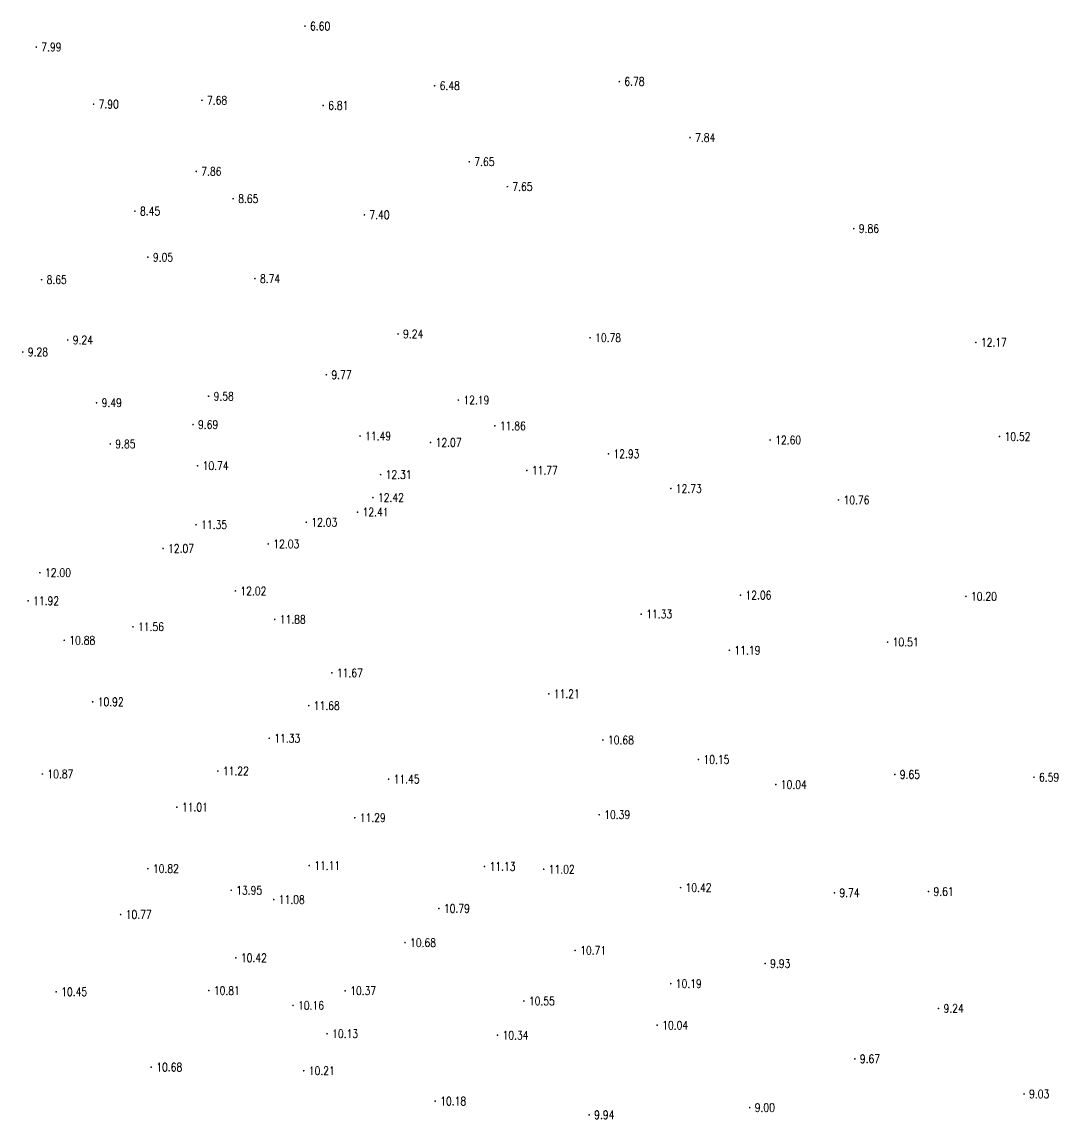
# Model space of a CAD drawing. Extents: x 476861 to 479475, y 2367369 to 2370541.
# Drawn here: x 478028 to 478151.2, y 2367576 to 2367706.6 of the extents above; entities that cross this region are included whole.
import ezdxf
from ezdxf.enums import TextEntityAlignment as Align

# ---------------------------------------------------------------- set-up
doc = ezdxf.new("R2010")
doc.units = 0
doc.header["$LTSCALE"] = 0.5
doc.layers.get('0').update_dxf_attribs({"linetype": 'CONTINUOUS'})
doc.layers.add('GCD', color=1, linetype='CONTINUOUS')
doc.styles.add('HZ', font='rs.shx', dxfattribs={"width": 0.8, "bigfont": 'hztxt.shx'})

# ---------------------------------------------------------------- blocks, each defined once
blk = doc.blocks.new('GC200')
at = {"linetype": 'Continuous', "const_width": 0.2, "flags": 128}
blk.add_lwpolyline([(-0.1, 0, 1), (0.1, 0, 1)], format="xyb", close=True, dxfattribs=at)

msp = doc.modelspace()

# ---------------------------------------------------------------- block references
at = {"layer": 'GCD', "linetype": 'Continuous'}
ref = msp.add_blockref('GC200', (478061.621, 2367706.056, 6.596), dxfattribs=dict(at, xscale=0.5, yscale=0.5, zscale=0.5))
ref.add_attrib('height', '6.60', dxfattribs={"linetype": 'Continuous', "height": 1, "style": 'HZ', "width": 0.8}).set_placement((478062.221, 2367706.056, 6.596), align=Align.MIDDLE_LEFT)
ref = msp.add_blockref('GC200', (478029.663, 2367703.569, 7.992), dxfattribs=dict(at, xscale=0.5, yscale=0.5, zscale=0.5))
ref.add_attrib('height', '7.99', dxfattribs={"linetype": 'Continuous', "height": 1, "style": 'HZ', "width": 0.8}).set_placement((478030.263, 2367703.569, 7.992), align=Align.MIDDLE_LEFT)
ref = msp.add_blockref('GC200', (478098.998, 2367699.468, 6.775), dxfattribs=dict(at, xscale=0.5, yscale=0.5, zscale=0.5))
ref.add_attrib('height', '6.78', dxfattribs={"linetype": 'Continuous', "height": 1, "style": 'HZ', "width": 0.8}).set_placement((478099.598, 2367699.468, 6.775), align=Align.MIDDLE_LEFT)
ref = msp.add_blockref('GC200', (478077.035, 2367698.966, 6.484), dxfattribs=dict(at, xscale=0.5, yscale=0.5, zscale=0.5))
ref.add_attrib('height', '6.48', dxfattribs={"linetype": 'Continuous', "height": 1, "style": 'HZ', "width": 0.8}).set_placement((478077.635, 2367698.966, 6.484), align=Align.MIDDLE_LEFT)
ref = msp.add_blockref('GC200', (478036.486, 2367696.772, 7.902), dxfattribs=dict(at, xscale=0.5, yscale=0.5, zscale=0.5))
ref.add_attrib('height', '7.90', dxfattribs={"linetype": 'Continuous', "height": 1, "style": 'HZ', "width": 0.8}).set_placement((478037.086, 2367696.772, 7.902), align=Align.MIDDLE_LEFT)
ref = msp.add_blockref('GC200', (478049.367, 2367697.242, 7.679), dxfattribs=dict(at, xscale=0.5, yscale=0.5, zscale=0.5))
ref.add_attrib('height', '7.68', dxfattribs={"linetype": 'Continuous', "height": 1, "style": 'HZ', "width": 0.8}).set_placement((478049.967, 2367697.242, 7.679), align=Align.MIDDLE_LEFT)
ref = msp.add_blockref('GC200', (478063.778, 2367696.618, 6.81), dxfattribs=dict(at, xscale=0.5, yscale=0.5, zscale=0.5))
ref.add_attrib('height', '6.81', dxfattribs={"linetype": 'Continuous', "height": 1, "style": 'HZ', "width": 0.8}).set_placement((478064.378, 2367696.618, 6.81), align=Align.MIDDLE_LEFT)
ref = msp.add_blockref('GC200', (478107.409, 2367692.796, 7.843), dxfattribs=dict(at, xscale=0.5, yscale=0.5, zscale=0.5))
ref.add_attrib('height', '7.84', dxfattribs={"linetype": 'Continuous', "height": 1, "style": 'HZ', "width": 0.8}).set_placement((478108.009, 2367692.796, 7.843), align=Align.MIDDLE_LEFT)
ref = msp.add_blockref('GC200', (478048.685, 2367688.774, 7.858), dxfattribs=dict(at, xscale=0.5, yscale=0.5, zscale=0.5))
ref.add_attrib('height', '7.86', dxfattribs={"linetype": 'Continuous', "height": 1, "style": 'HZ', "width": 0.8}).set_placement((478049.285, 2367688.774, 7.858), align=Align.MIDDLE_LEFT)
ref = msp.add_blockref('GC200', (478081.158, 2367689.916, 7.651), dxfattribs=dict(at, xscale=0.5, yscale=0.5, zscale=0.5))
ref.add_attrib('height', '7.65', dxfattribs={"linetype": 'Continuous', "height": 1, "style": 'HZ', "width": 0.8}).set_placement((478081.758, 2367689.916, 7.651), align=Align.MIDDLE_LEFT)
ref = msp.add_blockref('GC200', (478085.682, 2367686.957, 7.645), dxfattribs=dict(at, xscale=0.5, yscale=0.5, zscale=0.5))
ref.add_attrib('height', '7.65', dxfattribs={"linetype": 'Continuous', "height": 1, "style": 'HZ', "width": 0.8}).set_placement((478086.282, 2367686.957, 7.645), align=Align.MIDDLE_LEFT)
ref = msp.add_blockref('GC200', (478053.076, 2367685.528, 8.652), dxfattribs=dict(at, xscale=0.5, yscale=0.5, zscale=0.5))
ref.add_attrib('height', '8.65', dxfattribs={"linetype": 'Continuous', "height": 1, "style": 'HZ', "width": 0.8}).set_placement((478053.676, 2367685.528, 8.652), align=Align.MIDDLE_LEFT)
ref = msp.add_blockref('GC200', (478041.403, 2367684.042, 8.445), dxfattribs=dict(at, xscale=0.5, yscale=0.5, zscale=0.5))
ref.add_attrib('height', '8.45', dxfattribs={"linetype": 'Continuous', "height": 1, "style": 'HZ', "width": 0.8}).set_placement((478042.003, 2367684.042, 8.445), align=Align.MIDDLE_LEFT)
ref = msp.add_blockref('GC200', (478068.68, 2367683.603, 7.404), dxfattribs=dict(at, xscale=0.5, yscale=0.5, zscale=0.5))
ref.add_attrib('height', '7.40', dxfattribs={"linetype": 'Continuous', "height": 1, "style": 'HZ', "width": 0.8}).set_placement((478069.28, 2367683.603, 7.404), align=Align.MIDDLE_LEFT)
ref = msp.add_blockref('GC200', (478126.877, 2367681.963, 9.86), dxfattribs=dict(at, xscale=0.5, yscale=0.5, zscale=0.5))
ref.add_attrib('height', '9.86', dxfattribs={"linetype": 'Continuous', "height": 1, "style": 'HZ', "width": 0.8}).set_placement((478127.477, 2367681.963, 9.86), align=Align.MIDDLE_LEFT)
ref = msp.add_blockref('GC200', (478042.932, 2367678.563, 9.053), dxfattribs=dict(at, xscale=0.5, yscale=0.5, zscale=0.5))
ref.add_attrib('height', '9.05', dxfattribs={"linetype": 'Continuous', "height": 1, "style": 'HZ', "width": 0.8}).set_placement((478043.532, 2367678.563, 9.053), align=Align.MIDDLE_LEFT)
ref = msp.add_blockref('GC200', (478030.293, 2367675.89, 8.648), dxfattribs=dict(at, xscale=0.5, yscale=0.5, zscale=0.5))
ref.add_attrib('height', '8.65', dxfattribs={"linetype": 'Continuous', "height": 1, "style": 'HZ', "width": 0.8}).set_placement((478030.893, 2367675.89, 8.648), align=Align.MIDDLE_LEFT)
ref = msp.add_blockref('GC200', (478055.672, 2367676.013, 8.741), dxfattribs=dict(at, xscale=0.5, yscale=0.5, zscale=0.5))
ref.add_attrib('height', '8.74', dxfattribs={"linetype": 'Continuous', "height": 1, "style": 'HZ', "width": 0.8}).set_placement((478056.272, 2367676.013, 8.741), align=Align.MIDDLE_LEFT)
ref = msp.add_blockref('GC200', (478072.685, 2367669.439, 9.244), dxfattribs=dict(at, xscale=0.5, yscale=0.5, zscale=0.5))
ref.add_attrib('height', '9.24', dxfattribs={"linetype": 'Continuous', "height": 1, "style": 'HZ', "width": 0.8}).set_placement((478073.285, 2367669.439, 9.244), align=Align.MIDDLE_LEFT)
ref = msp.add_blockref('GC200', (478033.406, 2367668.71, 9.243), dxfattribs=dict(at, xscale=0.5, yscale=0.5, zscale=0.5))
ref.add_attrib('height', '9.24', dxfattribs={"linetype": 'Continuous', "height": 1, "style": 'HZ', "width": 0.8}).set_placement((478034.006, 2367668.71, 9.243), align=Align.MIDDLE_LEFT)
ref = msp.add_blockref('GC200', (478095.519, 2367668.984, 10.78), dxfattribs=dict(at, xscale=0.5, yscale=0.5, zscale=0.5))
ref.add_attrib('height', '10.78', dxfattribs={"linetype": 'Continuous', "height": 1, "style": 'HZ', "width": 0.8}).set_placement((478096.119, 2367668.984, 10.78), align=Align.MIDDLE_LEFT)
ref = msp.add_blockref('GC200', (478141.394, 2367668.426, 12.172), dxfattribs=dict(at, xscale=0.5, yscale=0.5, zscale=0.5))
ref.add_attrib('height', '12.17', dxfattribs={"linetype": 'Continuous', "height": 1, "style": 'HZ', "width": 0.8}).set_placement((478141.994, 2367668.426, 12.172), align=Align.MIDDLE_LEFT)
ref = msp.add_blockref('GC200', (478028.063, 2367667.284, 9.281), dxfattribs=dict(at, xscale=0.5, yscale=0.5, zscale=0.5))
ref.add_attrib('height', '9.28', dxfattribs={"linetype": 'Continuous', "height": 1, "style": 'HZ', "width": 0.8}).set_placement((478028.663, 2367667.284, 9.281), align=Align.MIDDLE_LEFT)
ref = msp.add_blockref('GC200', (478064.158, 2367664.571, 9.773), dxfattribs=dict(at, xscale=0.5, yscale=0.5, zscale=0.5))
ref.add_attrib('height', '9.77', dxfattribs={"linetype": 'Continuous', "height": 1, "style": 'HZ', "width": 0.8}).set_placement((478064.758, 2367664.571, 9.773), align=Align.MIDDLE_LEFT)
ref = msp.add_blockref('GC200', (478050.152, 2367662.019, 9.582), dxfattribs=dict(at, xscale=0.5, yscale=0.5, zscale=0.5))
ref.add_attrib('height', '9.58', dxfattribs={"linetype": 'Continuous', "height": 1, "style": 'HZ', "width": 0.8}).set_placement((478050.752, 2367662.019, 9.582), align=Align.MIDDLE_LEFT)
ref = msp.add_blockref('GC200', (478079.857, 2367661.559, 12.193), dxfattribs=dict(at, xscale=0.5, yscale=0.5, zscale=0.5))
ref.add_attrib('height', '12.19', dxfattribs={"linetype": 'Continuous', "height": 1, "style": 'HZ', "width": 0.8}).set_placement((478080.457, 2367661.559, 12.193), align=Align.MIDDLE_LEFT)
ref = msp.add_blockref('GC200', (478036.839, 2367661.242, 9.489), dxfattribs=dict(at, xscale=0.5, yscale=0.5, zscale=0.5))
ref.add_attrib('height', '9.49', dxfattribs={"linetype": 'Continuous', "height": 1, "style": 'HZ', "width": 0.8}).set_placement((478037.439, 2367661.242, 9.489), align=Align.MIDDLE_LEFT)
ref = msp.add_blockref('GC200', (478048.303, 2367658.643, 9.692), dxfattribs=dict(at, xscale=0.5, yscale=0.5, zscale=0.5))
ref.add_attrib('height', '9.69', dxfattribs={"linetype": 'Continuous', "height": 1, "style": 'HZ', "width": 0.8}).set_placement((478048.903, 2367658.643, 9.692), align=Align.MIDDLE_LEFT)
ref = msp.add_blockref('GC200', (478084.19, 2367658.493, 11.859), dxfattribs=dict(at, xscale=0.5, yscale=0.5, zscale=0.5))
ref.add_attrib('height', '11.86', dxfattribs={"linetype": 'Continuous', "height": 1, "style": 'HZ', "width": 0.8}).set_placement((478084.79, 2367658.493, 11.859), align=Align.MIDDLE_LEFT)
ref = msp.add_blockref('GC200', (478038.467, 2367656.353, 9.846), dxfattribs=dict(at, xscale=0.5, yscale=0.5, zscale=0.5))
ref.add_attrib('height', '9.85', dxfattribs={"linetype": 'Continuous', "height": 1, "style": 'HZ', "width": 0.8}).set_placement((478039.067, 2367656.353, 9.846), align=Align.MIDDLE_LEFT)
ref = msp.add_blockref('GC200', (478068.172, 2367657.285, 11.488), dxfattribs=dict(at, xscale=0.5, yscale=0.5, zscale=0.5))
ref.add_attrib('height', '11.49', dxfattribs={"linetype": 'Continuous', "height": 1, "style": 'HZ', "width": 0.8}).set_placement((478068.772, 2367657.285, 11.488), align=Align.MIDDLE_LEFT)
ref = msp.add_blockref('GC200', (478076.554, 2367656.515, 12.067), dxfattribs=dict(at, xscale=0.5, yscale=0.5, zscale=0.5))
ref.add_attrib('height', '12.07', dxfattribs={"linetype": 'Continuous', "height": 1, "style": 'HZ', "width": 0.8}).set_placement((478077.154, 2367656.515, 12.067), align=Align.MIDDLE_LEFT)
ref = msp.add_blockref('GC200', (478116.93, 2367656.814, 12.599), dxfattribs=dict(at, xscale=0.5, yscale=0.5, zscale=0.5))
ref.add_attrib('height', '12.60', dxfattribs={"linetype": 'Continuous', "height": 1, "style": 'HZ', "width": 0.8}).set_placement((478117.53, 2367656.814, 12.599), align=Align.MIDDLE_LEFT)
ref = msp.add_blockref('GC200', (478144.203, 2367657.22, 10.52), dxfattribs=dict(at, xscale=0.5, yscale=0.5, zscale=0.5))
ref.add_attrib('height', '10.52', dxfattribs={"linetype": 'Continuous', "height": 1, "style": 'HZ', "width": 0.8}).set_placement((478144.803, 2367657.22, 10.52), align=Align.MIDDLE_LEFT)
ref = msp.add_blockref('GC200', (478097.701, 2367655.17, 12.926), dxfattribs=dict(at, xscale=0.5, yscale=0.5, zscale=0.5))
ref.add_attrib('height', '12.93', dxfattribs={"linetype": 'Continuous', "height": 1, "style": 'HZ', "width": 0.8}).set_placement((478098.301, 2367655.17, 12.926), align=Align.MIDDLE_LEFT)
ref = msp.add_blockref('GC200', (478048.852, 2367653.748, 10.736), dxfattribs=dict(at, xscale=0.5, yscale=0.5, zscale=0.5))
ref.add_attrib('height', '10.74', dxfattribs={"linetype": 'Continuous', "height": 1, "style": 'HZ', "width": 0.8}).set_placement((478049.452, 2367653.748, 10.736), align=Align.MIDDLE_LEFT)
ref = msp.add_blockref('GC200', (478070.612, 2367652.691, 12.307), dxfattribs=dict(at, xscale=0.5, yscale=0.5, zscale=0.5))
ref.add_attrib('height', '12.31', dxfattribs={"linetype": 'Continuous', "height": 1, "style": 'HZ', "width": 0.8}).set_placement((478071.212, 2367652.691, 12.307), align=Align.MIDDLE_LEFT)
ref = msp.add_blockref('GC200', (478088, 2367653.196, 11.77), dxfattribs=dict(at, xscale=0.5, yscale=0.5, zscale=0.5))
ref.add_attrib('height', '11.77', dxfattribs={"linetype": 'Continuous', "height": 1, "style": 'HZ', "width": 0.8}).set_placement((478088.6, 2367653.196, 11.77), align=Align.MIDDLE_LEFT)
ref = msp.add_blockref('GC200', (478105.113, 2367651.039, 12.728), dxfattribs=dict(at, xscale=0.5, yscale=0.5, zscale=0.5))
ref.add_attrib('height', '12.73', dxfattribs={"linetype": 'Continuous', "height": 1, "style": 'HZ', "width": 0.8}).set_placement((478105.713, 2367651.039, 12.728), align=Align.MIDDLE_LEFT)
ref = msp.add_blockref('GC200', (478069.698, 2367649.964, 12.418), dxfattribs=dict(at, xscale=0.5, yscale=0.5, zscale=0.5))
ref.add_attrib('height', '12.42', dxfattribs={"linetype": 'Continuous', "height": 1, "style": 'HZ', "width": 0.8}).set_placement((478070.298, 2367649.964, 12.418), align=Align.MIDDLE_LEFT)
ref = msp.add_blockref('GC200', (478125.058, 2367649.681, 10.76), dxfattribs=dict(at, xscale=0.5, yscale=0.5, zscale=0.5))
ref.add_attrib('height', '10.76', dxfattribs={"linetype": 'Continuous', "height": 1, "style": 'HZ', "width": 0.8}).set_placement((478125.658, 2367649.681, 10.76), align=Align.MIDDLE_LEFT)
ref = msp.add_blockref('GC200', (478061.768, 2367647.028, 12.034), dxfattribs=dict(at, xscale=0.5, yscale=0.5, zscale=0.5))
ref.add_attrib('height', '12.03', dxfattribs={"linetype": 'Continuous', "height": 1, "style": 'HZ', "width": 0.8}).set_placement((478062.368, 2367647.028, 12.034), align=Align.MIDDLE_LEFT)
ref = msp.add_blockref('GC200', (478067.868, 2367648.236, 12.413), dxfattribs=dict(at, xscale=0.5, yscale=0.5, zscale=0.5))
ref.add_attrib('height', '12.41', dxfattribs={"linetype": 'Continuous', "height": 1, "style": 'HZ', "width": 0.8}).set_placement((478068.468, 2367648.236, 12.413), align=Align.MIDDLE_LEFT)
ref = msp.add_blockref('GC200', (478048.671, 2367646.733, 11.349), dxfattribs=dict(at, xscale=0.5, yscale=0.5, zscale=0.5))
ref.add_attrib('height', '11.35', dxfattribs={"linetype": 'Continuous', "height": 1, "style": 'HZ', "width": 0.8}).set_placement((478049.271, 2367646.733, 11.349), align=Align.MIDDLE_LEFT)
ref = msp.add_blockref('GC200', (478057.257, 2367644.445, 12.034), dxfattribs=dict(at, xscale=0.5, yscale=0.5, zscale=0.5))
ref.add_attrib('height', '12.03', dxfattribs={"linetype": 'Continuous', "height": 1, "style": 'HZ', "width": 0.8}).set_placement((478057.857, 2367644.445, 12.034), align=Align.MIDDLE_LEFT)
ref = msp.add_blockref('GC200', (478044.738, 2367643.907, 12.067), dxfattribs=dict(at, xscale=0.5, yscale=0.5, zscale=0.5))
ref.add_attrib('height', '12.07', dxfattribs={"linetype": 'Continuous', "height": 1, "style": 'HZ', "width": 0.8}).set_placement((478045.338, 2367643.907, 12.067), align=Align.MIDDLE_LEFT)
ref = msp.add_blockref('GC200', (478030.103, 2367641.022, 11.995), dxfattribs=dict(at, xscale=0.5, yscale=0.5, zscale=0.5))
ref.add_attrib('height', '12.00', dxfattribs={"linetype": 'Continuous', "height": 1, "style": 'HZ', "width": 0.8}).set_placement((478030.703, 2367641.022, 11.995), align=Align.MIDDLE_LEFT)
ref = msp.add_blockref('GC200', (478053.34, 2367638.854, 12.016), dxfattribs=dict(at, xscale=0.5, yscale=0.5, zscale=0.5))
ref.add_attrib('height', '12.02', dxfattribs={"linetype": 'Continuous', "height": 1, "style": 'HZ', "width": 0.8}).set_placement((478053.94, 2367638.854, 12.016), align=Align.MIDDLE_LEFT)
ref = msp.add_blockref('GC200', (478113.396, 2367638.352, 12.061), dxfattribs=dict(at, xscale=0.5, yscale=0.5, zscale=0.5))
ref.add_attrib('height', '12.06', dxfattribs={"linetype": 'Continuous', "height": 1, "style": 'HZ', "width": 0.8}).set_placement((478113.996, 2367638.352, 12.061), align=Align.MIDDLE_LEFT)
ref = msp.add_blockref('GC200', (478140.214, 2367638.206, 10.202), dxfattribs=dict(at, xscale=0.5, yscale=0.5, zscale=0.5))
ref.add_attrib('height', '10.20', dxfattribs={"linetype": 'Continuous', "height": 1, "style": 'HZ', "width": 0.8}).set_placement((478140.814, 2367638.206, 10.202), align=Align.MIDDLE_LEFT)
ref = msp.add_blockref('GC200', (478028.693, 2367637.68, 11.916), dxfattribs=dict(at, xscale=0.5, yscale=0.5, zscale=0.5))
ref.add_attrib('height', '11.92', dxfattribs={"linetype": 'Continuous', "height": 1, "style": 'HZ', "width": 0.8}).set_placement((478029.293, 2367637.68, 11.916), align=Align.MIDDLE_LEFT)
ref = msp.add_blockref('GC200', (478058.017, 2367635.464, 11.875), dxfattribs=dict(at, xscale=0.5, yscale=0.5, zscale=0.5))
ref.add_attrib('height', '11.88', dxfattribs={"linetype": 'Continuous', "height": 1, "style": 'HZ', "width": 0.8}).set_placement((478058.617, 2367635.464, 11.875), align=Align.MIDDLE_LEFT)
ref = msp.add_blockref('GC200', (478101.595, 2367636.103, 11.33), dxfattribs=dict(at, xscale=0.5, yscale=0.5, zscale=0.5))
ref.add_attrib('height', '11.33', dxfattribs={"linetype": 'Continuous', "height": 1, "style": 'HZ', "width": 0.8}).set_placement((478102.195, 2367636.103, 11.33), align=Align.MIDDLE_LEFT)
ref = msp.add_blockref('GC200', (478041.166, 2367634.596, 11.555), dxfattribs=dict(at, xscale=0.5, yscale=0.5, zscale=0.5))
ref.add_attrib('height', '11.56', dxfattribs={"linetype": 'Continuous', "height": 1, "style": 'HZ', "width": 0.8}).set_placement((478041.766, 2367634.596, 11.555), align=Align.MIDDLE_LEFT)
ref = msp.add_blockref('GC200', (478032.995, 2367632.979, 10.88), dxfattribs=dict(at, xscale=0.5, yscale=0.5, zscale=0.5))
ref.add_attrib('height', '10.88', dxfattribs={"linetype": 'Continuous', "height": 1, "style": 'HZ', "width": 0.8}).set_placement((478033.595, 2367632.979, 10.88), align=Align.MIDDLE_LEFT)
ref = msp.add_blockref('GC200', (478130.903, 2367632.77, 10.51), dxfattribs=dict(at, xscale=0.5, yscale=0.5, zscale=0.5))
ref.add_attrib('height', '10.51', dxfattribs={"linetype": 'Continuous', "height": 1, "style": 'HZ', "width": 0.8}).set_placement((478131.503, 2367632.77, 10.51), align=Align.MIDDLE_LEFT)
ref = msp.add_blockref('GC200', (478112.092, 2367631.795, 11.19), dxfattribs=dict(at, xscale=0.5, yscale=0.5, zscale=0.5))
ref.add_attrib('height', '11.19', dxfattribs={"linetype": 'Continuous', "height": 1, "style": 'HZ', "width": 0.8}).set_placement((478112.692, 2367631.795, 11.19), align=Align.MIDDLE_LEFT)
ref = msp.add_blockref('GC200', (478064.816, 2367629.106, 11.666), dxfattribs=dict(at, xscale=0.5, yscale=0.5, zscale=0.5))
ref.add_attrib('height', '11.67', dxfattribs={"linetype": 'Continuous', "height": 1, "style": 'HZ', "width": 0.8}).set_placement((478065.416, 2367629.106, 11.666), align=Align.MIDDLE_LEFT)
ref = msp.add_blockref('GC200', (478090.606, 2367626.616, 11.206), dxfattribs=dict(at, xscale=0.5, yscale=0.5, zscale=0.5))
ref.add_attrib('height', '11.21', dxfattribs={"linetype": 'Continuous', "height": 1, "style": 'HZ', "width": 0.8}).set_placement((478091.206, 2367626.616, 11.206), align=Align.MIDDLE_LEFT)
ref = msp.add_blockref('GC200', (478036.371, 2367625.661, 10.919), dxfattribs=dict(at, xscale=0.5, yscale=0.5, zscale=0.5))
ref.add_attrib('height', '10.92', dxfattribs={"linetype": 'Continuous', "height": 1, "style": 'HZ', "width": 0.8}).set_placement((478036.971, 2367625.661, 10.919), align=Align.MIDDLE_LEFT)
ref = msp.add_blockref('GC200', (478062.067, 2367625.206, 11.675), dxfattribs=dict(at, xscale=0.5, yscale=0.5, zscale=0.5))
ref.add_attrib('height', '11.68', dxfattribs={"linetype": 'Continuous', "height": 1, "style": 'HZ', "width": 0.8}).set_placement((478062.667, 2367625.206, 11.675), align=Align.MIDDLE_LEFT)
ref = msp.add_blockref('GC200', (478057.373, 2367621.319, 11.332), dxfattribs=dict(at, xscale=0.5, yscale=0.5, zscale=0.5))
ref.add_attrib('height', '11.33', dxfattribs={"linetype": 'Continuous', "height": 1, "style": 'HZ', "width": 0.8}).set_placement((478057.973, 2367621.319, 11.332), align=Align.MIDDLE_LEFT)
ref = msp.add_blockref('GC200', (478097.046, 2367621.12, 10.68), dxfattribs=dict(at, xscale=0.5, yscale=0.5, zscale=0.5))
ref.add_attrib('height', '10.68', dxfattribs={"linetype": 'Continuous', "height": 1, "style": 'HZ', "width": 0.8}).set_placement((478097.646, 2367621.12, 10.68), align=Align.MIDDLE_LEFT)
ref = msp.add_blockref('GC200', (478108.399, 2367618.796, 10.15), dxfattribs=dict(at, xscale=0.5, yscale=0.5, zscale=0.5))
ref.add_attrib('height', '10.15', dxfattribs={"linetype": 'Continuous', "height": 1, "style": 'HZ', "width": 0.8}).set_placement((478108.999, 2367618.796, 10.15), align=Align.MIDDLE_LEFT)
ref = msp.add_blockref('GC200', (478030.39, 2367617.075, 10.87), dxfattribs=dict(at, xscale=0.5, yscale=0.5, zscale=0.5))
ref.add_attrib('height', '10.87', dxfattribs={"linetype": 'Continuous', "height": 1, "style": 'HZ', "width": 0.8}).set_placement((478030.99, 2367617.075, 10.87), align=Align.MIDDLE_LEFT)
ref = msp.add_blockref('GC200', (478051.258, 2367617.429, 11.22), dxfattribs=dict(at, xscale=0.5, yscale=0.5, zscale=0.5))
ref.add_attrib('height', '11.22', dxfattribs={"linetype": 'Continuous', "height": 1, "style": 'HZ', "width": 0.8}).set_placement((478051.858, 2367617.429, 11.22), align=Align.MIDDLE_LEFT)
ref = msp.add_blockref('GC200', (478131.747, 2367617.017, 9.649), dxfattribs=dict(at, xscale=0.5, yscale=0.5, zscale=0.5))
ref.add_attrib('height', '9.65', dxfattribs={"linetype": 'Continuous', "height": 1, "style": 'HZ', "width": 0.8}).set_placement((478132.347, 2367617.017, 9.649), align=Align.MIDDLE_LEFT)
ref = msp.add_blockref('GC200', (478071.566, 2367616.463, 11.449), dxfattribs=dict(at, xscale=0.5, yscale=0.5, zscale=0.5))
ref.add_attrib('height', '11.45', dxfattribs={"linetype": 'Continuous', "height": 1, "style": 'HZ', "width": 0.8}).set_placement((478072.166, 2367616.463, 11.449), align=Align.MIDDLE_LEFT)
ref = msp.add_blockref('GC200', (478117.599, 2367615.821, 10.04), dxfattribs=dict(at, xscale=0.5, yscale=0.5, zscale=0.5))
ref.add_attrib('height', '10.04', dxfattribs={"linetype": 'Continuous', "height": 1, "style": 'HZ', "width": 0.8}).set_placement((478118.199, 2367615.821, 10.04), align=Align.MIDDLE_LEFT)
ref = msp.add_blockref('GC200', (478148.303, 2367616.692, 6.592), dxfattribs=dict(at, xscale=0.5, yscale=0.5, zscale=0.5))
ref.add_attrib('height', '6.59', dxfattribs={"linetype": 'Continuous', "height": 1, "style": 'HZ', "width": 0.8}).set_placement((478148.903, 2367616.692, 6.592), align=Align.MIDDLE_LEFT)
ref = msp.add_blockref('GC200', (478046.388, 2367613.131, 11.01), dxfattribs=dict(at, xscale=0.5, yscale=0.5, zscale=0.5))
ref.add_attrib('height', '11.01', dxfattribs={"linetype": 'Continuous', "height": 1, "style": 'HZ', "width": 0.8}).set_placement((478046.988, 2367613.131, 11.01), align=Align.MIDDLE_LEFT)
ref = msp.add_blockref('GC200', (478067.531, 2367611.875, 11.29), dxfattribs=dict(at, xscale=0.5, yscale=0.5, zscale=0.5))
ref.add_attrib('height', '11.29', dxfattribs={"linetype": 'Continuous', "height": 1, "style": 'HZ', "width": 0.8}).set_placement((478068.131, 2367611.875, 11.29), align=Align.MIDDLE_LEFT)
ref = msp.add_blockref('GC200', (478096.605, 2367612.235, 10.389), dxfattribs=dict(at, xscale=0.5, yscale=0.5, zscale=0.5))
ref.add_attrib('height', '10.39', dxfattribs={"linetype": 'Continuous', "height": 1, "style": 'HZ', "width": 0.8}).set_placement((478097.205, 2367612.235, 10.389), align=Align.MIDDLE_LEFT)
ref = msp.add_blockref('GC200', (478042.937, 2367605.81, 10.82), dxfattribs=dict(at, xscale=0.5, yscale=0.5, zscale=0.5))
ref.add_attrib('height', '10.82', dxfattribs={"linetype": 'Continuous', "height": 1, "style": 'HZ', "width": 0.8}).set_placement((478043.537, 2367605.81, 10.82), align=Align.MIDDLE_LEFT)
ref = msp.add_blockref('GC200', (478062.126, 2367606.176, 11.11), dxfattribs=dict(at, xscale=0.5, yscale=0.5, zscale=0.5))
ref.add_attrib('height', '11.11', dxfattribs={"linetype": 'Continuous', "height": 1, "style": 'HZ', "width": 0.8}).set_placement((478062.726, 2367606.176, 11.11), align=Align.MIDDLE_LEFT)
ref = msp.add_blockref('GC200', (478082.964, 2367606.069, 11.126), dxfattribs=dict(at, xscale=0.5, yscale=0.5, zscale=0.5))
ref.add_attrib('height', '11.13', dxfattribs={"linetype": 'Continuous', "height": 1, "style": 'HZ', "width": 0.8}).set_placement((478083.564, 2367606.069, 11.126), align=Align.MIDDLE_LEFT)
ref = msp.add_blockref('GC200', (478090.003, 2367605.734, 11.015), dxfattribs=dict(at, xscale=0.5, yscale=0.5, zscale=0.5))
ref.add_attrib('height', '11.02', dxfattribs={"linetype": 'Continuous', "height": 1, "style": 'HZ', "width": 0.8}).set_placement((478090.603, 2367605.734, 11.015), align=Align.MIDDLE_LEFT)
ref = msp.add_blockref('GC200', (478052.841, 2367603.237, 13.952), dxfattribs=dict(at, xscale=0.5, yscale=0.5, zscale=0.5))
ref.add_attrib('height', '13.95', dxfattribs={"linetype": 'Continuous', "height": 1, "style": 'HZ', "width": 0.8}).set_placement((478053.441, 2367603.237, 13.952), align=Align.MIDDLE_LEFT)
ref = msp.add_blockref('GC200', (478106.276, 2367603.554, 10.419), dxfattribs=dict(at, xscale=0.5, yscale=0.5, zscale=0.5))
ref.add_attrib('height', '10.42', dxfattribs={"linetype": 'Continuous', "height": 1, "style": 'HZ', "width": 0.8}).set_placement((478106.876, 2367603.554, 10.419), align=Align.MIDDLE_LEFT)
ref = msp.add_blockref('GC200', (478124.57, 2367602.932, 9.74), dxfattribs=dict(at, xscale=0.5, yscale=0.5, zscale=0.5))
ref.add_attrib('height', '9.74', dxfattribs={"linetype": 'Continuous', "height": 1, "style": 'HZ', "width": 0.8}).set_placement((478125.17, 2367602.932, 9.74), align=Align.MIDDLE_LEFT)
ref = msp.add_blockref('GC200', (478135.755, 2367603.088, 9.61), dxfattribs=dict(at, xscale=0.5, yscale=0.5, zscale=0.5))
ref.add_attrib('height', '9.61', dxfattribs={"linetype": 'Continuous', "height": 1, "style": 'HZ', "width": 0.8}).set_placement((478136.355, 2367603.088, 9.61), align=Align.MIDDLE_LEFT)
ref = msp.add_blockref('GC200', (478057.9, 2367602.137, 11.08), dxfattribs=dict(at, xscale=0.5, yscale=0.5, zscale=0.5))
ref.add_attrib('height', '11.08', dxfattribs={"linetype": 'Continuous', "height": 1, "style": 'HZ', "width": 0.8}).set_placement((478058.5, 2367602.137, 11.08), align=Align.MIDDLE_LEFT)
ref = msp.add_blockref('GC200', (478039.7, 2367600.357, 10.77), dxfattribs=dict(at, xscale=0.5, yscale=0.5, zscale=0.5))
ref.add_attrib('height', '10.77', dxfattribs={"linetype": 'Continuous', "height": 1, "style": 'HZ', "width": 0.8}).set_placement((478040.3, 2367600.357, 10.77), align=Align.MIDDLE_LEFT)
ref = msp.add_blockref('GC200', (478077.538, 2367601.071, 10.79), dxfattribs=dict(at, xscale=0.5, yscale=0.5, zscale=0.5))
ref.add_attrib('height', '10.79', dxfattribs={"linetype": 'Continuous', "height": 1, "style": 'HZ', "width": 0.8}).set_placement((478078.138, 2367601.071, 10.79), align=Align.MIDDLE_LEFT)
ref = msp.add_blockref('GC200', (478073.513, 2367597.009, 10.68), dxfattribs=dict(at, xscale=0.5, yscale=0.5, zscale=0.5))
ref.add_attrib('height', '10.68', dxfattribs={"linetype": 'Continuous', "height": 1, "style": 'HZ', "width": 0.8}).set_placement((478074.113, 2367597.009, 10.68), align=Align.MIDDLE_LEFT)
ref = msp.add_blockref('GC200', (478093.742, 2367596.087, 10.707), dxfattribs=dict(at, xscale=0.5, yscale=0.5, zscale=0.5))
ref.add_attrib('height', '10.71', dxfattribs={"linetype": 'Continuous', "height": 1, "style": 'HZ', "width": 0.8}).set_placement((478094.342, 2367596.087, 10.707), align=Align.MIDDLE_LEFT)
ref = msp.add_blockref('GC200', (478053.4, 2367595.202, 10.418), dxfattribs=dict(at, xscale=0.5, yscale=0.5, zscale=0.5))
ref.add_attrib('height', '10.42', dxfattribs={"linetype": 'Continuous', "height": 1, "style": 'HZ', "width": 0.8}).set_placement((478054, 2367595.202, 10.418), align=Align.MIDDLE_LEFT)
ref = msp.add_blockref('GC200', (478116.335, 2367594.523, 9.933), dxfattribs=dict(at, xscale=0.5, yscale=0.5, zscale=0.5))
ref.add_attrib('height', '9.93', dxfattribs={"linetype": 'Continuous', "height": 1, "style": 'HZ', "width": 0.8}).set_placement((478116.935, 2367594.523, 9.933), align=Align.MIDDLE_LEFT)
ref = msp.add_blockref('GC200', (478032.029, 2367591.16, 10.45), dxfattribs=dict(at, xscale=0.5, yscale=0.5, zscale=0.5))
ref.add_attrib('height', '10.45', dxfattribs={"linetype": 'Continuous', "height": 1, "style": 'HZ', "width": 0.8}).set_placement((478032.629, 2367591.16, 10.45), align=Align.MIDDLE_LEFT)
ref = msp.add_blockref('GC200', (478050.183, 2367591.303, 10.81), dxfattribs=dict(at, xscale=0.5, yscale=0.5, zscale=0.5))
ref.add_attrib('height', '10.81', dxfattribs={"linetype": 'Continuous', "height": 1, "style": 'HZ', "width": 0.8}).set_placement((478050.783, 2367591.303, 10.81), align=Align.MIDDLE_LEFT)
ref = msp.add_blockref('GC200', (478066.398, 2367591.283, 10.373), dxfattribs=dict(at, xscale=0.5, yscale=0.5, zscale=0.5))
ref.add_attrib('height', '10.37', dxfattribs={"linetype": 'Continuous', "height": 1, "style": 'HZ', "width": 0.8}).set_placement((478066.998, 2367591.283, 10.373), align=Align.MIDDLE_LEFT)
ref = msp.add_blockref('GC200', (478105.114, 2367592.128, 10.193), dxfattribs=dict(at, xscale=0.5, yscale=0.5, zscale=0.5))
ref.add_attrib('height', '10.19', dxfattribs={"linetype": 'Continuous', "height": 1, "style": 'HZ', "width": 0.8}).set_placement((478105.714, 2367592.128, 10.193), align=Align.MIDDLE_LEFT)
ref = msp.add_blockref('GC200', (478060.196, 2367589.541, 10.162), dxfattribs=dict(at, xscale=0.5, yscale=0.5, zscale=0.5))
ref.add_attrib('height', '10.16', dxfattribs={"linetype": 'Continuous', "height": 1, "style": 'HZ', "width": 0.8}).set_placement((478060.796, 2367589.541, 10.162), align=Align.MIDDLE_LEFT)
ref = msp.add_blockref('GC200', (478087.644, 2367590.065, 10.55), dxfattribs=dict(at, xscale=0.5, yscale=0.5, zscale=0.5))
ref.add_attrib('height', '10.55', dxfattribs={"linetype": 'Continuous', "height": 1, "style": 'HZ', "width": 0.8}).set_placement((478088.244, 2367590.065, 10.55), align=Align.MIDDLE_LEFT)
ref = msp.add_blockref('GC200', (478136.947, 2367589.185, 9.239), dxfattribs=dict(at, xscale=0.5, yscale=0.5, zscale=0.5))
ref.add_attrib('height', '9.24', dxfattribs={"linetype": 'Continuous', "height": 1, "style": 'HZ', "width": 0.8}).set_placement((478137.547, 2367589.185, 9.239), align=Align.MIDDLE_LEFT)
ref = msp.add_blockref('GC200', (478103.497, 2367587.183, 10.041), dxfattribs=dict(at, xscale=0.5, yscale=0.5, zscale=0.5))
ref.add_attrib('height', '10.04', dxfattribs={"linetype": 'Continuous', "height": 1, "style": 'HZ', "width": 0.8}).set_placement((478104.097, 2367587.183, 10.041), align=Align.MIDDLE_LEFT)
ref = msp.add_blockref('GC200', (478064.244, 2367586.168, 10.13), dxfattribs=dict(at, xscale=0.5, yscale=0.5, zscale=0.5))
ref.add_attrib('height', '10.13', dxfattribs={"linetype": 'Continuous', "height": 1, "style": 'HZ', "width": 0.8}).set_placement((478064.844, 2367586.168, 10.13), align=Align.MIDDLE_LEFT)
ref = msp.add_blockref('GC200', (478084.519, 2367585.996, 10.34), dxfattribs=dict(at, xscale=0.5, yscale=0.5, zscale=0.5))
ref.add_attrib('height', '10.34', dxfattribs={"linetype": 'Continuous', "height": 1, "style": 'HZ', "width": 0.8}).set_placement((478085.119, 2367585.996, 10.34), align=Align.MIDDLE_LEFT)
ref = msp.add_blockref('GC200', (478126.997, 2367583.183, 9.67), dxfattribs=dict(at, xscale=0.5, yscale=0.5, zscale=0.5))
ref.add_attrib('height', '9.67', dxfattribs={"linetype": 'Continuous', "height": 1, "style": 'HZ', "width": 0.8}).set_placement((478127.597, 2367583.183, 9.67), align=Align.MIDDLE_LEFT)
ref = msp.add_blockref('GC200', (478043.338, 2367582.192, 10.68), dxfattribs=dict(at, xscale=0.5, yscale=0.5, zscale=0.5))
ref.add_attrib('height', '10.68', dxfattribs={"linetype": 'Continuous', "height": 1, "style": 'HZ', "width": 0.8}).set_placement((478043.938, 2367582.192, 10.68), align=Align.MIDDLE_LEFT)
ref = msp.add_blockref('GC200', (478061.471, 2367581.766, 10.212), dxfattribs=dict(at, xscale=0.5, yscale=0.5, zscale=0.5))
ref.add_attrib('height', '10.21', dxfattribs={"linetype": 'Continuous', "height": 1, "style": 'HZ', "width": 0.8}).set_placement((478062.071, 2367581.766, 10.212), align=Align.MIDDLE_LEFT)
ref = msp.add_blockref('GC200', (478077.102, 2367578.148, 10.181), dxfattribs=dict(at, xscale=0.5, yscale=0.5, zscale=0.5))
ref.add_attrib('height', '10.18', dxfattribs={"linetype": 'Continuous', "height": 1, "style": 'HZ', "width": 0.8}).set_placement((478077.702, 2367578.148, 10.181), align=Align.MIDDLE_LEFT)
ref = msp.add_blockref('GC200', (478147.125, 2367579.004, 9.03), dxfattribs=dict(at, xscale=0.5, yscale=0.5, zscale=0.5))
ref.add_attrib('height', '9.03', dxfattribs={"linetype": 'Continuous', "height": 1, "style": 'HZ', "width": 0.8}).set_placement((478147.725, 2367579.004, 9.03), align=Align.MIDDLE_LEFT)
ref = msp.add_blockref('GC200', (478095.407, 2367576.519, 9.941), dxfattribs=dict(at, xscale=0.5, yscale=0.5, zscale=0.5))
ref.add_attrib('height', '9.94', dxfattribs={"linetype": 'Continuous', "height": 1, "style": 'HZ', "width": 0.8}).set_placement((478096.007, 2367576.519, 9.941), align=Align.MIDDLE_LEFT)
ref = msp.add_blockref('GC200', (478114.499, 2367577.384, 9.001), dxfattribs=dict(at, xscale=0.5, yscale=0.5, zscale=0.5))
ref.add_attrib('height', '9.00', dxfattribs={"linetype": 'Continuous', "height": 1, "style": 'HZ', "width": 0.8}).set_placement((478115.099, 2367577.384, 9.001), align=Align.MIDDLE_LEFT)

doc.saveas('drawing.dxf')
